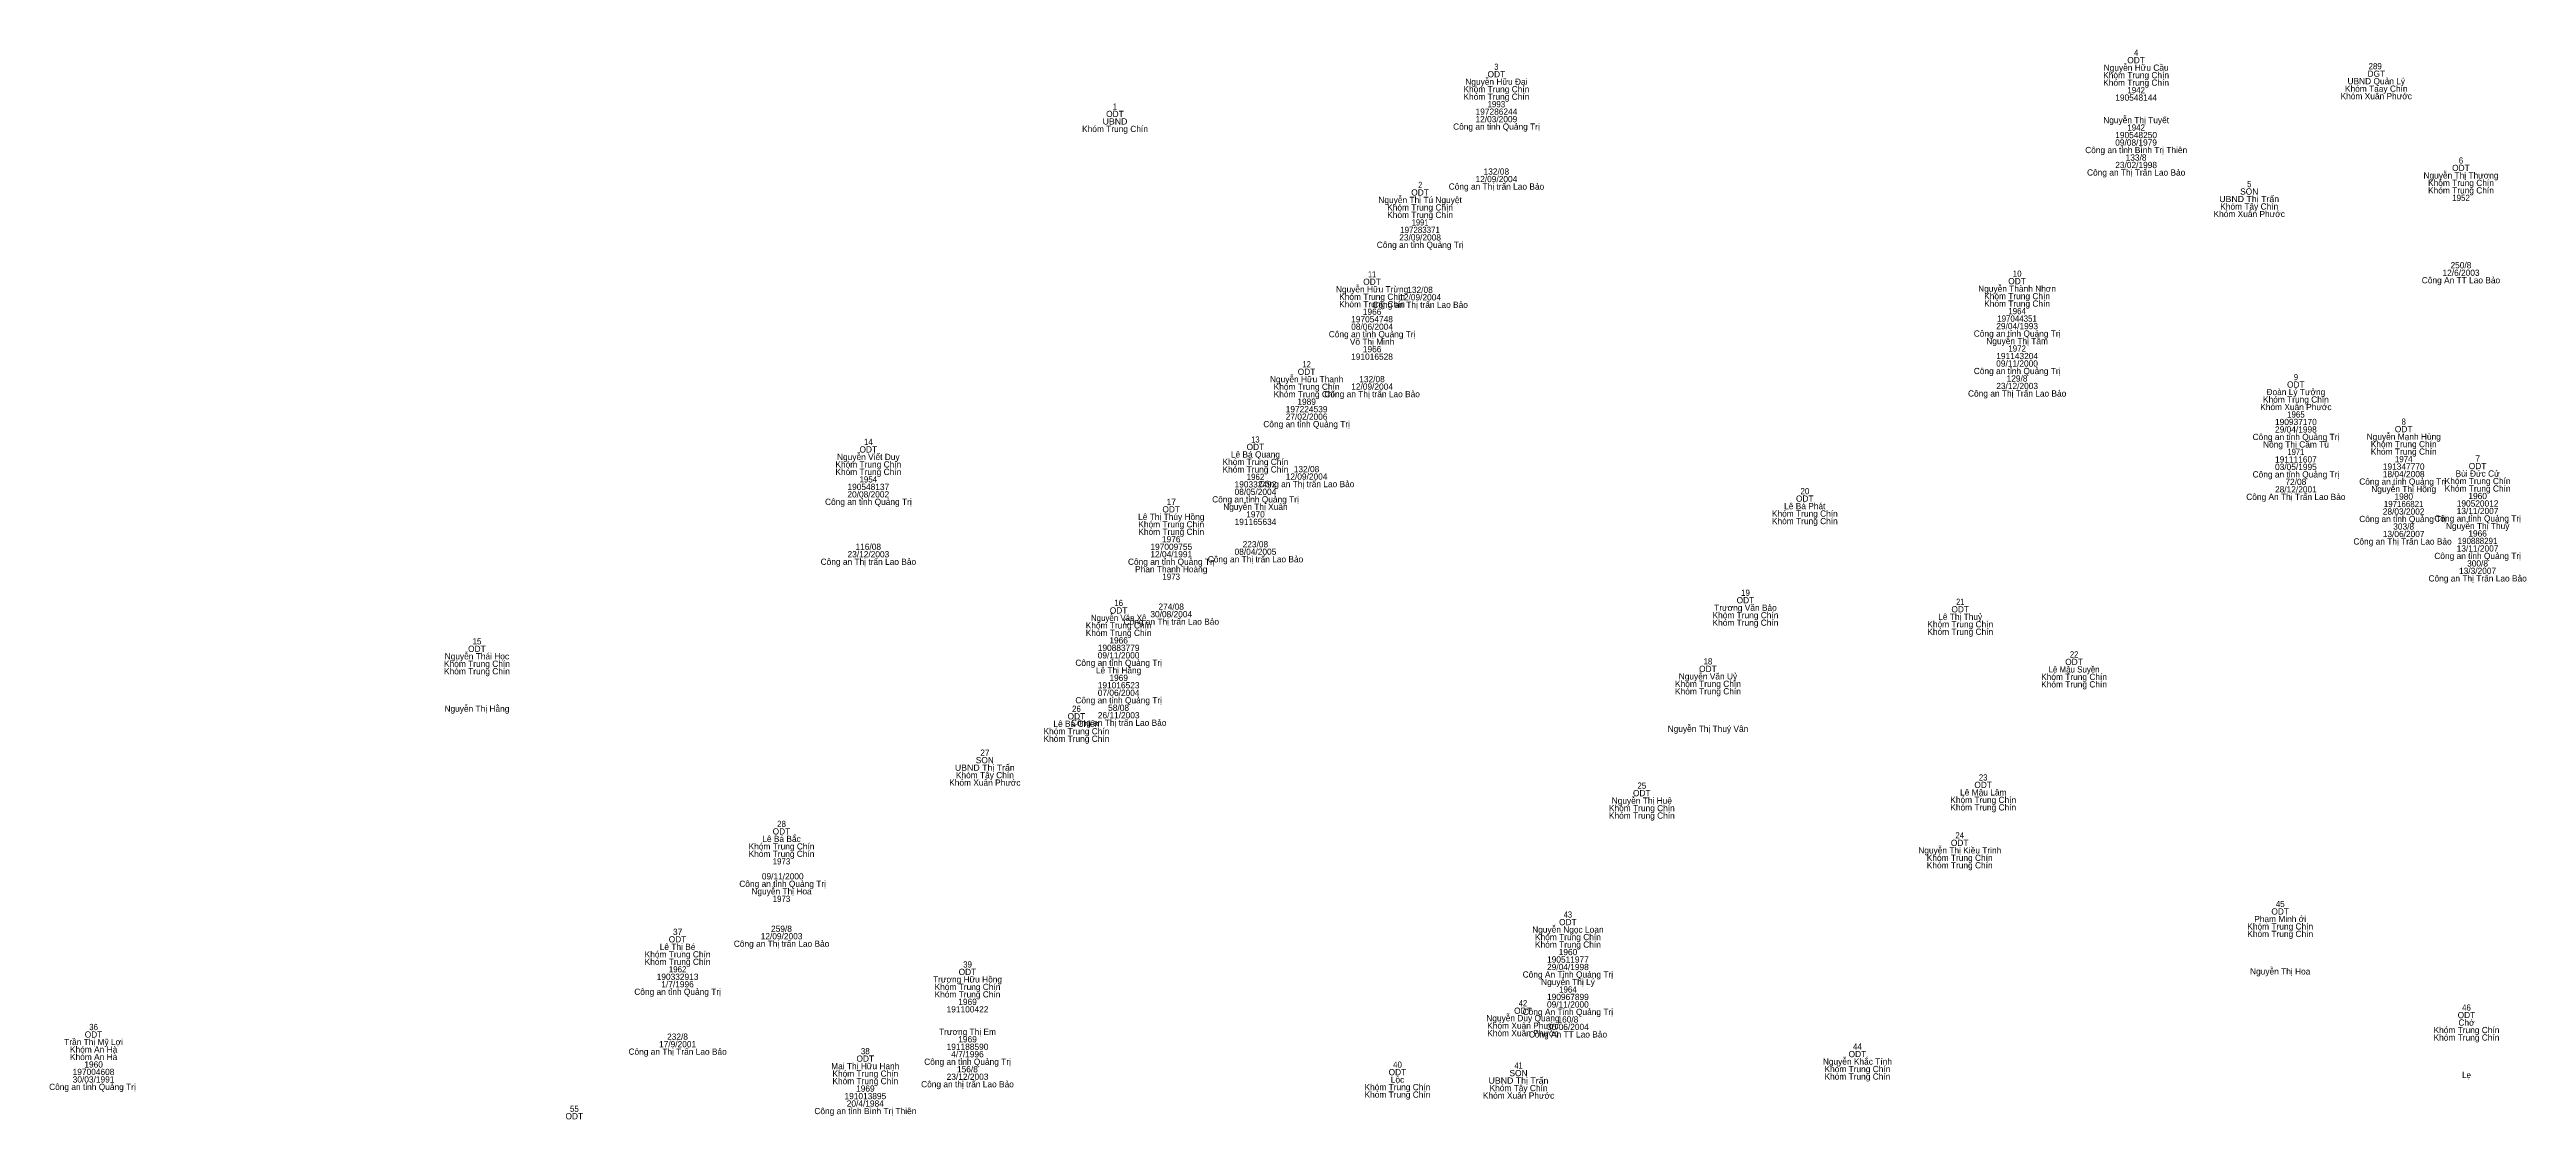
# Model space of a CAD drawing. Header units: metres. Extents: x 536461 to 537503, y 1836996 to 1837501.
# Drawn here: x 537261.4 to 537499.6, y 1837397.8 to 1837500.7 of the extents above; entities that cross this region are included whole.
import ezdxf
from ezdxf.enums import TextEntityAlignment as Align

# ---------------------------------------------------------------- set-up
doc = ezdxf.new("R2010")
doc.units = ezdxf.units.M
doc.header["$LTSCALE"] = 0.24
doc.layers.add('1', color=7, linetype='Continuous')

msp = doc.modelspace()

# ---------------------------------------------------------------- texts
at = {"layer": '1'}
for s, p in [('ODT', (537400.545, 1837497.98)), ('Khóm Trung Chín', (537462.09, 1837497.89)), ('Nguyễn Hữu Cầu', (537462.09, 1837498.61)), ('ODT', (537462.085, 1837499.33)), ('DGT', (537485.195, 1837498.03)), ('Khóm Trung Chín', (537400.55, 1837496.54)), ('Khóm Trung Chín', (537400.55, 1837495.82)), ('Nguyễn Hữu Đại', (537400.55, 1837497.26)), ('Khóm Trung Chín', (537462.09, 1837497.17)), ('190548144', (537462.095, 1837495.73)), ('Khóm Xuân Phước', (537485.19, 1837495.87)), ('Khóm Taay Chín', (537485.19, 1837496.59)), ('UBND Quản Lý', (537485.19, 1837497.31)), ('ODT', (537363.855, 1837494.16)), ('12/03/2009', (537400.545, 1837493.66)), ('197286244', (537400.555, 1837494.38)), ('Nguyễn Thị Tuyết', (537462.09, 1837493.57)), ('Khóm Trung Chín', (537363.86, 1837492.72)), ('Công an tỉnh Quảng Trị', (537400.555, 1837492.94)), ('Công an tỉnh Bình Trị Thiên', (537462.095, 1837490.69)), ('09/08/1979', (537462.085, 1837491.41)), ('190548250', (537462.09, 1837492.13)), ('132/08', (537400.545, 1837488.62)), ('Công an Thị Trấn Lao Bảo', (537462.095, 1837488.53)), ('23/02/1998', (537462.09, 1837489.25)), ('133/8', (537462.085, 1837489.97)), ('Nguyễn Thị Thương', (537493.34, 1837488.25)), ('ODT', (537493.335, 1837488.97)), ('Nguyễn Thị Tú Nguyệt', (537393.21, 1837485.89)), ('ODT', (537393.205, 1837486.61)), ('Công an Thị trấn Lao Bảo', (537400.555, 1837487.18)), ('12/09/2004', (537400.55, 1837487.9)), ('SON', (537472.965, 1837486.7)), ('Khóm Trung Chín', (537493.34, 1837487.53)), ('Khóm Trung Chín', (537493.34, 1837486.81)), ('Khóm Trung Chín', (537393.21, 1837485.17)), ('Khóm Trung Chín', (537393.21, 1837484.45)), ('Khóm Xuân Phước', (537472.97, 1837484.54)), ('Khóm Tây Chín', (537472.97, 1837485.26)), ('Công an tỉnh Quảng Trị', (537393.215, 1837481.57)), ('23/09/2008', (537393.21, 1837482.29)), ('12/6/2003', (537493.345, 1837478.89)), ('250/8', (537493.335, 1837479.61)), ('Nguyễn Hữu Trừng', (537388.59, 1837477.3)), ('Khóm Trung Chín', (537388.59, 1837476.58)), ('ODT', (537388.585, 1837478.02)), ('12/09/2004', (537393.21, 1837476.53)), ('132/08', (537393.205, 1837477.25)), ('Nguyễn Thành Nhơn', (537450.635, 1837477.36)), ('Khóm Trung Chín', (537450.64, 1837476.64)), ('ODT', (537450.635, 1837478.08)), ('Công An TT Lao Bảo', (537493.34, 1837478.17)), ('Khóm Trung Chín', (537388.59, 1837475.86)), ('197054748', (537388.585, 1837474.42)), ('1966', (537388.59, 1837475.14)), ('Công an Thị trấn Lao Bảo', (537393.215, 1837475.81)), ('Khóm Trung Chín', (537450.64, 1837475.92)), ('Công an tỉnh Quảng Trị', (537388.595, 1837472.98)), ('Võ Thị Minh', (537388.59, 1837472.26)), ('08/06/2004', (537388.59, 1837473.7)), ('Công an tỉnh Quảng Trị', (537450.645, 1837473.04)), ('Nguyễn Thị Tầm', (537450.64, 1837472.32)), ('29/04/1993', (537450.645, 1837473.76)), ('ODT', (537382.285, 1837469.37)), ('191016528', (537388.585, 1837470.82)), ('1966', (537388.59, 1837471.54)), ('Công an tỉnh Quảng Trị', (537450.645, 1837469.44)), ('09/11/2000', (537450.635, 1837470.16)), ('191143204', (537450.645, 1837470.88)), ('Nguyễn Hữu Thanh', (537382.29, 1837468.65)), ('Khóm Trung Chín', (537382.29, 1837467.93)), ('Khóm Trung Chín', (537382.29, 1837467.21)), ('Công an Thị trấn Lao Bảo', (537388.595, 1837467.22)), ('12/09/2004', (537388.59, 1837467.94)), ('132/08', (537388.585, 1837468.66)), ('Công an Thị Trấn Lao Bảo', (537450.645, 1837467.28)), ('23/12/2003', (537450.645, 1837468)), ('129/8', (537450.635, 1837468.72)), ('Đoàn Lý Tưởng', (537477.46, 1837467.42)), ('ODT', (537477.455, 1837468.14)), ('27/02/2006', (537382.29, 1837465.05)), ('197224539', (537382.29, 1837465.77)), ('1989', (537382.295, 1837466.49)), ('Khóm Xuân Phước', (537477.46, 1837465.98)), ('Khóm Trung Chín', (537477.46, 1837466.7)), ('190937170', (537477.46, 1837464.54)), ('ODT', (537377.365, 1837462.14)), ('Công an tỉnh Quảng Trị', (537382.295, 1837464.33)), ('Công an tỉnh Quảng Trị', (537477.465, 1837463.1)), ('Nông Thị Cẩm Tú', (537477.465, 1837462.38)), ('29/04/1998', (537477.46, 1837463.82)), ('Nguyễn Mạnh Hùng', (537487.835, 1837463.13)), ('Khóm Trung Chín', (537487.83, 1837462.41)), ('ODT', (537487.825, 1837463.85)), ('Khóm Trung Chín', (537340.13, 1837460.46)), ('Khóm Trung Chín', (537340.13, 1837459.74)), ('Nguyễn Viết Duy', (537340.13, 1837461.18)), ('ODT', (537340.125, 1837461.9)), ('Khóm Trung Chín', (537377.37, 1837460.7)), ('Khóm Trung Chín', (537377.37, 1837459.98)), ('Lê Bá Quang', (537377.37, 1837461.42)), ('132/08', (537382.285, 1837460.01)), ('03/05/1995', (537477.46, 1837460.22)), ('191111607', (537477.46, 1837460.94)), ('Khóm Trung Chín', (537487.83, 1837461.69)), ('191347770', (537487.83, 1837460.25)), ('ODT', (537494.935, 1837460.3)), ('7', (537494.945, 1837461.02)), ('20/08/2002', (537340.125, 1837457.58)), ('190548137', (537340.13, 1837458.3)), ('08/05/2004', (537377.37, 1837457.82)), ('190332492', (537377.37, 1837458.54)), ('Công an Thị trấn Lao Bảo', (537382.295, 1837458.57)), ('12/09/2004', (537382.29, 1837459.29)), ('Công An Thị Trấn Lao Bảo', (537477.455, 1837457.34)), ('Công an tỉnh Quảng Trị', (537477.465, 1837459.5)), ('28/12/2001', (537477.46, 1837458.06)), ('72/08', (537477.455, 1837458.78)), ('Công an tỉnh Quảng Trị ', (537487.835, 1837458.81)), ('Nguyễn Thị Hồng', (537487.83, 1837458.09)), ('18/04/2008', (537487.83, 1837459.53)), ('1980', (537487.835, 1837457.37)), ('Khóm Trung Chín', (537494.94, 1837458.86)), ('Khóm Trung Chín', (537494.94, 1837458.14)), ('Bùi Đức Cử', (537494.945, 1837459.58)), ('1960', (537494.945, 1837457.42)), ('Công an tỉnh Quảng Trị', (537340.135, 1837456.86)), ('Lê Thị Thúy Hồng', (537369.275, 1837455.42)), ('ODT', (537369.265, 1837456.14)), ('17', (537369.275, 1837456.86)), ('Công an tỉnh Quảng Trị', (537377.375, 1837457.1)), ('Nguyễn Thị Xuân', (537377.365, 1837456.38)), ('191165634', (537377.375, 1837454.94)), ('1970', (537377.375, 1837455.66)), ('Khóm Trung Chín', (537430.22, 1837455.73)), ('Khóm Trung Chín', (537430.22, 1837455.01)), ('Lê Bá Phát', (537430.215, 1837456.45)), ('ODT', (537430.215, 1837457.17)), ('Công an tỉnh Quảng Trị ', (537487.835, 1837455.21)), ('28/03/2002', (537487.825, 1837455.93)), ('Công an tỉnh Quảng Trị', (537494.945, 1837455.26)), ('13/11/2007', (537494.935, 1837455.98)), ('190520012', (537494.94, 1837456.7)), ('116/08', (537340.125, 1837452.54)), ('Khóm Trung Chín', (537369.27, 1837454.7)), ('Khóm Trung Chín', (537369.27, 1837453.98)), ('1976', (537369.27, 1837453.26)), ('223/08', (537377.365, 1837452.78)), ('Công an Thị Trấn Lao Bảo ', (537487.83, 1837453.05)), ('13/06/2007', (537487.825, 1837453.77)), ('303/8', (537487.825, 1837454.49)), ('Nguyễn Thị Thuỷ', (537494.945, 1837454.54)), ('1966', (537494.94, 1837453.82)), ('Công an Thị trấn Lao Bảo', (537340.135, 1837451.1)), ('23/12/2003', (537340.135, 1837451.82)), ('Công an tỉnh Quảng Trị', (537369.275, 1837451.1)), ('Phan Thanh Hoàng', (537369.27, 1837450.38)), ('12/04/1991', (537369.27, 1837451.82)), ('197009755', (537369.275, 1837452.54)), ('Công an Thị trấn Lao Bảo', (537377.375, 1837451.34)), ('08/04/2005', (537377.37, 1837452.06)), ('Công an tỉnh Quảng Trị', (537494.945, 1837451.66)), ('13/11/2007', (537494.935, 1837452.38)), ('13/3/2007', (537494.935, 1837450.22)), ('300/8', (537494.935, 1837450.94)), ('Công an Thị Trấn Lao Bảo', (537494.945, 1837449.5)), ('ODT', (537364.205, 1837446.42)), ('30/08/2004', (537369.27, 1837446.06)), ('274/08', (537369.265, 1837446.78)), ('Khóm Trung Chín', (537424.51, 1837445.96)), ('Trương Văn Bảo', (537424.51, 1837446.68)), ('ODT', (537424.505, 1837447.4)), ('Lê Thị Thuỷ', (537445.165, 1837445.81)), ('ODT', (537445.165, 1837446.53)), ('Khóm Trung Chín', (537364.21, 1837444.98)), ('Khóm Trung Chín', (537364.21, 1837444.26)), ('1966', (537364.21, 1837443.54)), ('Công an Thị trấn Lao Bảo', (537369.275, 1837445.34)), ('Khóm Trung Chín', (537424.51, 1837445.24)), ('Khóm Trung Chín', (537445.17, 1837445.09)), ('Khóm Trung Chín', (537445.17, 1837444.37)), ('Khóm Trung Chín', (537302.48, 1837441.29)), ('Nguyễn Thái Học', (537302.475, 1837442.01)), ('ODT', (537302.475, 1837442.73)), ('Công an tỉnh Quảng Trị', (537364.215, 1837441.38)), ('Lê Thị Hằng', (537364.205, 1837440.66)), ('09/11/2000', (537364.205, 1837442.1)), ('190883779', (537364.21, 1837442.82)), ('ODT', (537420.895, 1837440.8)), ('ODT', (537456.115, 1837441.47)), ('Khóm Trung Chín', (537302.48, 1837440.57)), ('07/06/2004', (537364.21, 1837438.5)), ('191016523', (537364.21, 1837439.22)), ('1969', (537364.215, 1837439.94)), ('Khóm Trung Chín', (537420.9, 1837439.36)), ('Khóm Trung Chín', (537420.9, 1837438.64)), ('Nguyễn Văn Uỷ', (537420.9, 1837440.08)), ('Khóm Trung Chín', (537456.12, 1837440.03)), ('Khóm Trung Chín', (537456.12, 1837439.31)), ('Nguyễn Thị Hằng', (537302.48, 1837436.97)), ('ODT', (537360.145, 1837436.24)), ('Công an tỉnh Quảng Trị', (537364.215, 1837437.78)), ('26/11/2003', (537364.215, 1837436.34)), ('58/08', (537364.205, 1837437.06)), ('Khóm Trung Chín', (537360.15, 1837434.8)), ('Khóm Trung Chín', (537360.15, 1837434.08)), ('Lê Bá Chiến', (537360.145, 1837435.52)), ('Công an Thị trấn Lao Bảo', (537364.215, 1837435.62)), ('Nguyễn Thị Thuý Vân', (537420.9, 1837435.04)), ('SON', (537351.335, 1837432.02)), ('27', (537351.345, 1837432.74)), ('Khóm Xuân Phước', (537351.34, 1837429.86)), ('Khóm Tây Chín', (537351.34, 1837430.58)), ('ODT', (537414.535, 1837428.85)), ('Lê Mậu Lâm', (537447.385, 1837428.92)), ('ODT', (537447.375, 1837429.64)), ('Khóm Trung Chín', (537414.54, 1837427.41)), ('Khóm Trung Chín', (537414.54, 1837426.69)), ('Nguyễn Thị Huê', (537414.54, 1837428.13)), ('Khóm Trung Chín', (537447.38, 1837428.2)), ('Khóm Trung Chín', (537447.38, 1837427.48)), ('Lê Bá Bắc', (537331.78, 1837424.45)), ('ODT', (537331.775, 1837425.17)), ('ODT', (537445.115, 1837424.07)), ('Khóm Trung Chín', (537331.78, 1837423.73)), ('Khóm Trung Chín', (537331.78, 1837423.01)), ('Nguyễn Thị Kiều Trinh', (537445.125, 1837423.35)), ('Khóm Trung Chín', (537445.12, 1837422.63)), ('Khóm Trung Chín', (537445.12, 1837421.91)), (' Công an tỉnh Quảng Trị', (537331.775, 1837420.13)), ('Nguyễn Thị Hoa', (537331.78, 1837419.41)), (' 09/11/2000', (537331.785, 1837420.85)), ('ODT', (537475.945, 1837417.47)), ('ODT', (537321.775, 1837414.79)), ('37', (537321.785, 1837415.51)), ('12/09/2003', (537331.785, 1837415.09)), ('259/8', (537331.775, 1837415.81)), ('Nguyễn Ngọc Loan', (537407.425, 1837415.73)), ('Khóm Trung Chín', (537407.43, 1837415.01)), ('ODT', (537407.425, 1837416.45)), ('Khóm Trung Chín', (537475.95, 1837416.03)), ('Khóm Trung Chín', (537475.95, 1837415.31)), ('Phạm Minh ới', (537475.945, 1837416.75)), ('Khóm Trung Chín', (537321.78, 1837413.35)), ('Khóm Trung Chín', (537321.78, 1837412.63)), ('Lê Thị Bé', (537321.78, 1837414.07)), ('Công an Thị trấn Lao Bảo', (537331.785, 1837414.37)), ('Khóm Trung Chín', (537407.43, 1837414.29)), ('29/04/1998', (537407.43, 1837412.13)), ('190511977', (537407.43, 1837412.85)), ('1960', (537407.435, 1837413.57)), ('Công an tỉnh Quảng Trị', (537321.785, 1837409.75)), ('190332913', (537321.78, 1837411.19)), ('1/7/1996', (537321.775, 1837410.47)), ('Trương Hữu Hồng', (537349.675, 1837410.94)), ('Khóm Trung Chín', (537349.67, 1837410.22)), ('ODT', (537349.665, 1837411.66)), ('Công An Tỉnh Quảng Trị', (537407.425, 1837411.41)), ('Nguyễn Thị Lý', (537407.435, 1837410.69)), ('Nguyễn Thị Hoa', (537475.95, 1837411.71)), ('Khóm Trung Chín', (537349.67, 1837409.5)), ('191100422', (537349.67, 1837408.06)), ('1969', (537349.675, 1837408.78)), ('Nguyễn Duy Quang', (537403.1, 1837407.21)), ('ODT', (537403.095, 1837407.93)), ('Công An Tỉnh Quảng Trị', (537407.425, 1837407.81)), ('09/11/2000', (537407.425, 1837408.53)), ('190967899', (537407.43, 1837409.25)), ('ODT', (537493.865, 1837407.51)), ('Trần Thị Mỹ Lợi', (537265.6, 1837404.92)), ('ODT', (537265.595, 1837405.64)), ('232/8', (537321.775, 1837405.43)), ('Trương Thị Em', (537349.67, 1837405.9)), ('1969', (537349.675, 1837405.18)), ('Khóm Xuân Phước', (537403.1, 1837406.49)), ('Khóm Xuân Phước', (537403.1, 1837405.77)), ('Công An TT Lao Bảo', (537407.43, 1837405.65)), ('30/06/2004', (537407.43, 1837406.37)), ('160/8', (537407.425, 1837407.09)), ('Khóm Trung Chín', (537493.87, 1837406.07)), ('Khóm Trung Chín', (537493.87, 1837405.35)), ('Chớ', (537493.87, 1837406.79)), ('Khóm An Hà', (537265.605, 1837404.2)), ('Khóm An Hà', (537265.605, 1837403.48)), ('1960', (537265.605, 1837402.76)), ('Công an Thị Trấn Lao Bảo', (537321.785, 1837403.99)), ('17/9/2001', (537321.78, 1837404.71)), ('Mai Thị Hữu Hạnh', (537339.835, 1837402.6)), ('ODT', (537339.835, 1837403.32)), ('Công an tỉnh Quảng Trị', (537349.675, 1837403.02)), ('191188590', (537349.67, 1837404.46)), ('4/7/1996', (537349.665, 1837403.74)), ('Nguyễn Khắc Tính', (537435.275, 1837403.04)), ('ODT', (537435.275, 1837403.76)), ('Công an tỉnh Quảng Trị ', (537265.605, 1837400.6)), ('30/03/1991', (537265.6, 1837401.32)), ('197004608', (537265.595, 1837402.04)), ('Khóm Trung Chín', (537339.84, 1837401.88)), ('Khóm Trung Chín', (537339.84, 1837401.16)), ('1969', (537339.845, 1837400.44)), ('Công an thị trấn Lao Bảo', (537349.67, 1837400.86)), ('23/12/2003', (537349.675, 1837401.58)), ('156/8', (537349.665, 1837402.3)), ('Khóm Trung Chín', (537391.03, 1837400.58)), ('ODT', (537391.025, 1837402.02)), ('Lộc', (537391.035, 1837401.3)), ('Khóm Tây Chín', (537402.68, 1837400.49)), ('SON', (537402.675, 1837401.93)), ('Khóm Trung Chín', (537435.28, 1837402.32)), ('Khóm Trung Chín', (537435.28, 1837401.6)), ('ODT', (537311.845, 1837397.78)), ('Công an tỉnh Bình Trị Thiên', (537339.845, 1837398.28)), ('191013895', (537339.845, 1837399.72)), ('20/4/1984', (537339.84, 1837399)), ('Khóm Trung Chín', (537391.03, 1837399.86)), ('Khóm Xuân Phước', (537402.68, 1837399.77))]:
    msp.add_text(s, height=0.6, dxfattribs=at).set_placement(p, align=Align.CENTER)
for s, width, p in [('3', 0.85, (537400.545, 1837498.7)), ('4', 0.9, (537462.09, 1837500.05)), ('289 ', 0.95, (537485.19, 1837498.75)), ('1942', 0.95, (537462.095, 1837496.45)), ('UBND', 1.05, (537363.86, 1837493.44)), ('1', 0.75, (537363.86, 1837494.88)), ('1993', 0.95, (537400.545, 1837495.1)), ('1942', 0.95, (537462.095, 1837492.85)), ('6', 0.95, (537493.34, 1837489.69)), ('2', 0.8, (537393.215, 1837487.33)), ('UBND Thị Trấn', 1.05, (537472.965, 1837485.98)), ('5', 0.9, (537472.97, 1837487.42)), ('1952', 0.95, (537493.345, 1837486.09)), ('1991', 0.9, (537393.21, 1837483.73)), ('197283371', 0.95, (537393.205, 1837483.01)), ('10', 0.95, (537450.645, 1837478.8)), ('11', 0.85, (537388.59, 1837478.74)), ('197044351', 0.95, (537450.635, 1837474.48)), ('1964', 0.95, (537450.64, 1837475.2)), ('12', 0.9, (537382.295, 1837470.09)), ('1972', 0.95, (537450.645, 1837471.6)), ('9', 0.9, (537477.465, 1837468.86)), ('1965', 0.95, (537477.46, 1837465.26)), ('8', 0.95, (537487.83, 1837464.57)), ('14', 0.95, (537340.13, 1837462.62)), ('13', 0.9, (537377.365, 1837462.86)), ('1971', 0.9, (537477.46, 1837461.66)), ('1974', 0.95, (537487.83, 1837460.97)), ('1954', 0.95, (537340.13, 1837459.02)), ('1962', 0.95, (537377.375, 1837459.26)), ('20', 0.95, (537430.225, 1837457.89)), ('197166821', 0.95, (537487.825, 1837456.65)), ('190888291', 0.95, (537494.935, 1837453.1)), ('1973', 0.95, (537369.265, 1837449.66)), ('19', 0.95, (537424.515, 1837448.12)), ('Nguyễn Văn Xê', 0.95, (537364.21, 1837445.7)), ('16', 0.95, (537364.21, 1837447.14)), ('21', 0.85, (537445.17, 1837447.25)), ('15', 0.95, (537302.48, 1837443.45)), ('18', 0.95, (537420.9, 1837441.52)), ('Lê Mậu Suyền', 0.95, (537456.12, 1837440.75)), ('22', 0.9, (537456.125, 1837442.19)), ('26', 0.95, (537360.15, 1837436.96)), ('UBND Thị Trấn', 1.05, (537351.335, 1837431.3)), ('25', 0.95, (537414.54, 1837429.57)), ('23', 0.9, (537447.375, 1837430.36)), ('28', 0.95, (537331.78, 1837425.89)), ('24', 0.95, (537445.12, 1837424.79)), ('1973', 0.95, (537331.775, 1837422.29)), ('1973', 0.95, (537331.775, 1837418.69)), ('43', 0.9, (537407.425, 1837417.17)), ('45', 0.95, (537475.95, 1837418.19)), ('39', 0.95, (537349.675, 1837412.38)), ('1962', 0.95, (537321.785, 1837411.91)), ('1964', 0.95, (537407.43, 1837409.97)), ('42', 0.9, (537403.105, 1837408.65)), ('46', 0.95, (537493.87, 1837408.23)), ('36', 0.95, (537265.6, 1837406.36)), ('38', 0.95, (537339.84, 1837404.04)), ('40', 0.95, (537391.035, 1837402.74)), ('41', 0.85, (537402.68, 1837402.65)), ('44', 0.95, (537435.28, 1837404.48)), ('UBND Thị Trấn', 1.05, (537402.675, 1837401.21)), ('Lẹ', 0.95, (537493.875, 1837401.75)), ('55', 0.95, (537311.85, 1837398.5))]:
    msp.add_text(s, height=0.6, dxfattribs=dict(at, width=width)).set_placement(p, align=Align.CENTER)

doc.saveas('drawing.dxf')
